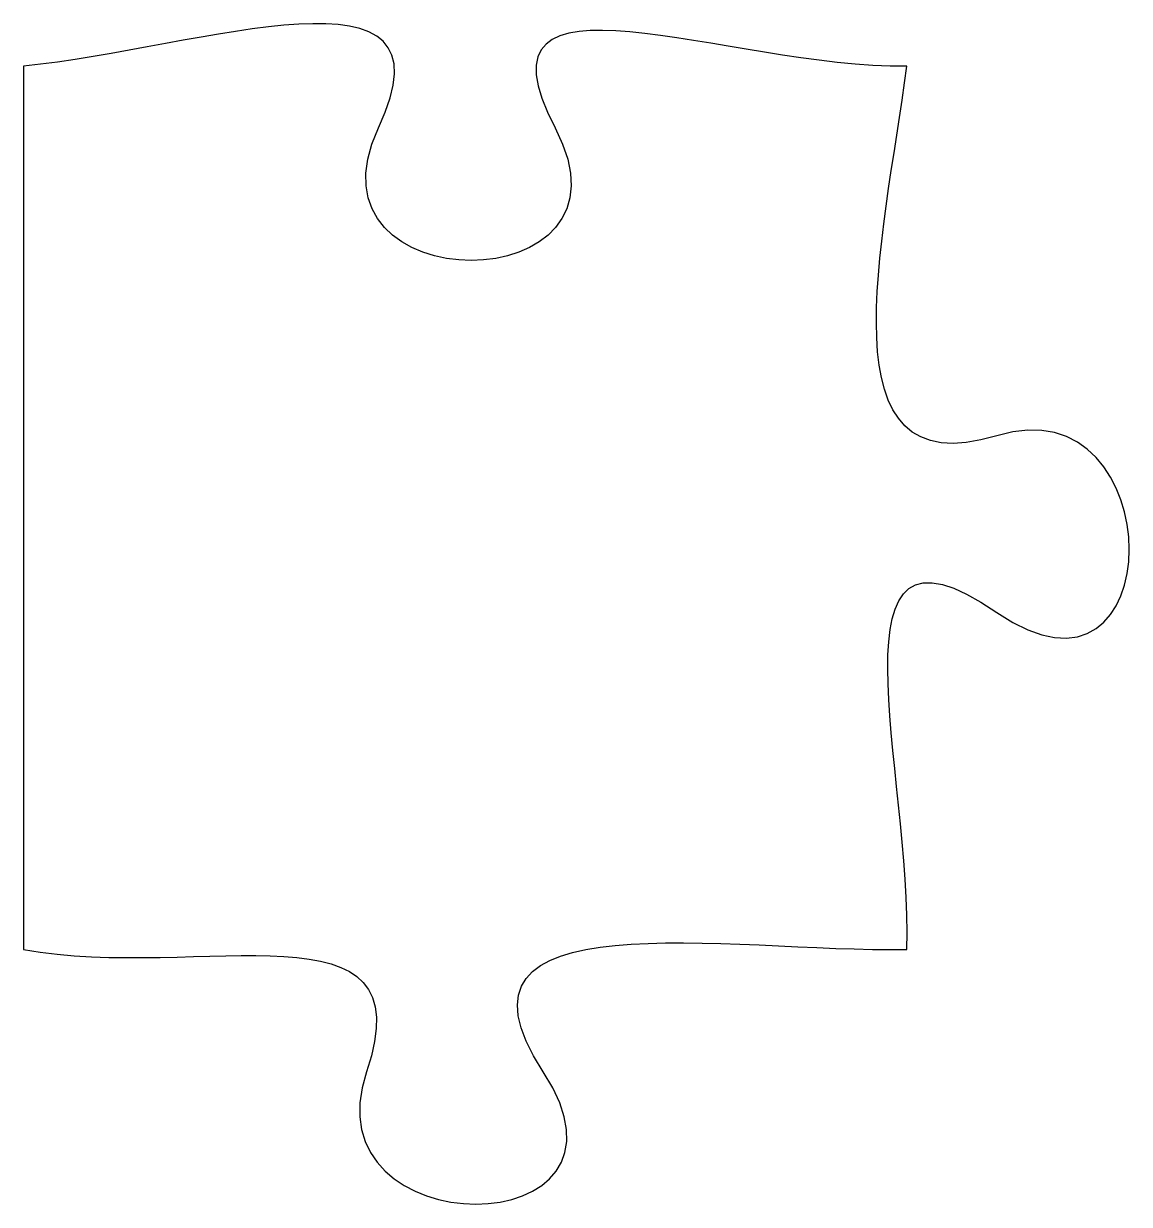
# Model space of a CAD drawing. Header units: inches. Extents: x -1.405 to -0.936, y -0.216 to 0.286.
import ezdxf

# ---------------------------------------------------------------- set-up
doc = ezdxf.new("R2010")
doc.units = ezdxf.units.IN
doc.layers.get('0').update_dxf_attribs({"linetype": 'CONTINUOUS'})

msp = doc.modelspace()

# ---------------------------------------------------------------- linework, layer by layer
msp.add_line((-1.40542, 0.2675), (-1.40542, -0.1075))
for points in [[(-1.25479, 0.24125), (-1.21917, 0.31625), (-1.33042, 0.275), (-1.40542, 0.2675)], [(-1.03042, 0.2675), (-1.10542, 0.26625), (-1.21917, 0.31625), (-1.17979, 0.24125)], [(-0.99229, 0.11062), (-1.06729, 0.0875), (-1.04042, 0.1925), (-1.03042, 0.2675)], [(-1.17979, 0.24125), (-1.13979, 0.16625), (-1.28979, 0.16625), (-1.25479, 0.24125)], [(-0.99229, 0.03563), (-0.91729, -0.01625), (-0.91729, 0.13375), (-0.99229, 0.11062)], [(-1.03042, -0.1075), (-1.02792, -0.0325), (-1.06729, 0.0875), (-0.99229, 0.03563)], [(-1.18479, -0.15937), (-1.23417, -0.08438), (-1.10542, -0.10875), (-1.03042, -0.1075)], [(-1.40542, -0.1075), (-1.33042, -0.12125), (-1.23417, -0.08438), (-1.25979, -0.15937)], [(-1.25979, -0.15937), (-1.28542, -0.23437), (-1.13542, -0.23437), (-1.18479, -0.15937)]]:
    msp.add_open_spline(points, degree=3)

doc.saveas('drawing.dxf')
